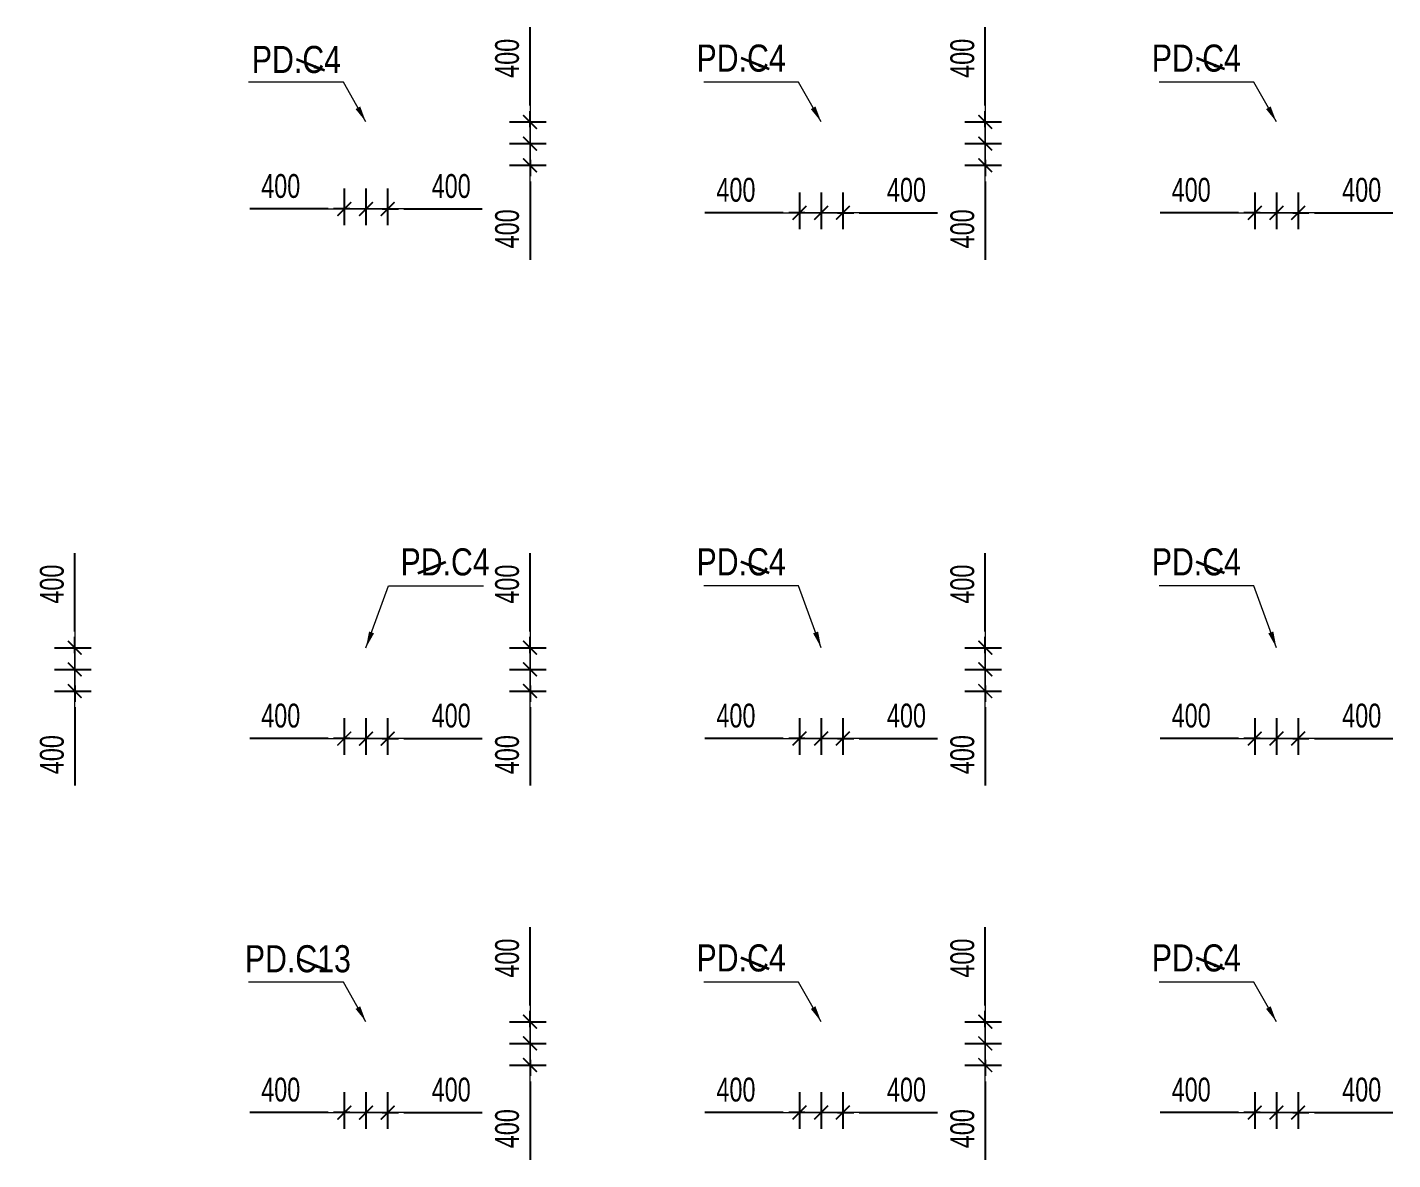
# Model space of a CAD drawing. Header units: millimetres. Extents: x -259680 to 286077, y -1281 to 94455.
# Drawn here: x 91151 to 116345, y 62555 to 83445 of the extents above; entities that cross this region are included whole.
import ezdxf
from ezdxf.enums import TextEntityAlignment as Align

# ---------------------------------------------------------------- set-up
doc = ezdxf.new("R2010")
doc.units = ezdxf.units.MM
doc.layers.get('Defpoints').update_dxf_attribs({"color": 151, "lineweight": 9})
for name, color, linetype, lineweight in [('$0$C1', 20, 'Continuous', 35), ('$1$NDC_S_ANNO', 7, 'Continuous', 20), ('$1$NDC_S_DIM', 1, 'Continuous', 15), ('NDC_S_DIM', 1, 'Continuous', 15)]:
    doc.layers.add(name, color=color, linetype=linetype, lineweight=lineweight)
doc.styles.add('$1$NDC_DIM', font='', dxfattribs={"width": 0.75})
doc.styles.add('$2$ARIAL', font='arial.ttf', dxfattribs={"width": 0.8})
doc.styles.add('NDC_DIM', font='', dxfattribs={"width": 0.75})
doc.styles.get('$1$NDC_DIM').set_extended_font_data('Dotum')
doc.styles.get('NDC_DIM').set_extended_font_data('Dotum')
doc.dimstyles.new('$0$NDC_dim_150', dxfattribs={"dimscale": 150, "dimtxt": 2.2, "dimasz": 1.5, "dimexe": 1.5, "dimexo": 2.5, "dimgap": 1, "dimtad": 1, "dimdec": 0, "dimzin": 0, "dimdsep": 46, "dimtxsty": '$1$NDC_DIM', "dimblk": '$1$DIMMARK', "dimcen": 0.09, "dimdle": 1.2, "dimclrd": 1, "dimclre": 1, "dimclrt": 3, "dimadec": 0, "dimazin": 0, "dimtfac": 1, "dimtdec": 0, "dimtix": 1, "dimtofl": 0, "dimtmove": 0, "dimatfit": 3, "dimfxl": 6, "dimfxlon": 1, "dimtolj": 1, "dimtzin": 0, "dimarcsym": 0})
doc.dimstyles.new('$1$NDC_dim_iso', dxfattribs={"dimtxt": 2.2, "dimasz": 1, "dimexe": 1.5, "dimexo": 2.5, "dimgap": 1, "dimtad": 1, "dimdec": 0, "dimzin": 0, "dimdsep": 46, "dimtxsty": '$1$NDC_DIM', "dimblk": '$1$DIMMARK', "dimcen": 0.09, "dimdle": 1.2, "dimclrd": 1, "dimclre": 1, "dimclrt": 3, "dimadec": 0, "dimazin": 0, "dimtfac": 1, "dimtdec": 0, "dimtix": 1, "dimtofl": 0, "dimtmove": 0, "dimatfit": 3, "dimfxl": 6, "dimfxlon": 1, "dimtolj": 1, "dimtzin": 0, "dimarcsym": 0})
doc.dimstyles.new('NDC_dim_200', dxfattribs={"dimscale": 200, "dimtxt": 2.2, "dimasz": 1.5, "dimexe": 1.5, "dimexo": 2.5, "dimgap": 1, "dimtad": 1, "dimdec": 0, "dimzin": 0, "dimdsep": 46, "dimtxsty": 'NDC_DIM', "dimblk": 'DIMMARK', "dimcen": 0.09, "dimdle": 1.2, "dimclrd": 1, "dimclre": 1, "dimclrt": 3, "dimadec": 0, "dimazin": 0, "dimtfac": 1, "dimtdec": 0, "dimtix": 1, "dimtofl": 0, "dimtmove": 0, "dimatfit": 3, "dimfxl": 6, "dimfxlon": 1, "dimtolj": 1, "dimtzin": 0, "dimarcsym": 0})

# ---------------------------------------------------------------- blocks, each defined once
blk = doc.blocks.new('$1$DIMMARK')
at = {"layer": '$1$NDC_S_DIM', "color": 1}
blk.add_line((-1.5, 0), (1, 0), dxfattribs=at)
at = {"layer": '$1$NDC_S_DIM', "color": 2, "const_width": 0.1}
blk.add_lwpolyline([(-0.424, -0.424), (0.424, 0.424)], dxfattribs=at)
blk = doc.blocks.new('DIMMARK')
at = {"layer": 'NDC_S_DIM', "color": 1}
blk.add_line((-1.5, 0), (1, 0), dxfattribs=at)
at = {"layer": 'NDC_S_DIM', "color": 2, "const_width": 0.1}
blk.add_lwpolyline([(-0.424, -0.424), (0.424, 0.424)], dxfattribs=at)
blk = doc.blocks.new('*D548')
at = {"layer": 'Defpoints', "color": 0, "ltscale": 100, "transparency": 16777216}
for p in [(97400, 64300), (97800, 64300), (97800, 63424)]:
    blk.add_point(p, dxfattribs=at)
at = {"layer": 'NDC_S_DIM', "color": 1, "lineweight": -2, "ltscale": 100, "transparency": 16777216}
for p, q in [((97400, 63800), (97400, 63124)), ((97800, 63800), (97800, 63124)), ((97100, 63424), (96800, 63424)), ((98100, 63424), (99545, 63424))]:
    blk.add_line(p, q, dxfattribs=at)
at = {"layer": 'NDC_S_DIM', "color": 1, "lineweight": -2, "ltscale": 100, "transparency": 16777216, "xscale": 300, "yscale": 300, "zscale": 300}
blk.add_blockref('DIMMARK', (97400, 63424), dxfattribs=at)
at = {"layer": 'NDC_S_DIM', "color": 1, "lineweight": -2, "ltscale": 100, "transparency": 16777216, "xscale": 300, "yscale": 300, "zscale": 300, "rotation": 180}
blk.add_blockref('DIMMARK', (97800, 63424), dxfattribs=at)
at = {"layer": 'NDC_S_DIM', "color": 3, "ltscale": 100, "transparency": 16777216, "insert": (98973, 63845), "char_height": 440, "attachment_point": 5, "style": 'NDC_DIM'}
blk.add_mtext('\\A1;400', dxfattribs=at)
blk = doc.blocks.new('*D549')
at = {"layer": 'Defpoints', "color": 0, "ltscale": 100, "transparency": 16777216}
for p in [(97000, 64300), (97400, 64300), (97400, 63424)]:
    blk.add_point(p, dxfattribs=at)
at = {"layer": 'NDC_S_DIM', "color": 1, "lineweight": -2, "ltscale": 100, "transparency": 16777216}
for p, q in [((97000, 63800), (97000, 63124)), ((97400, 63800), (97400, 63124)), ((96700, 63424), (95255, 63424)), ((97700, 63424), (98000, 63424))]:
    blk.add_line(p, q, dxfattribs=at)
at = {"layer": 'NDC_S_DIM', "color": 1, "lineweight": -2, "ltscale": 100, "transparency": 16777216, "xscale": 300, "yscale": 300, "zscale": 300}
blk.add_blockref('DIMMARK', (97000, 63424), dxfattribs=at)
at = {"layer": 'NDC_S_DIM', "color": 1, "lineweight": -2, "ltscale": 100, "transparency": 16777216, "xscale": 300, "yscale": 300, "zscale": 300, "rotation": 180}
blk.add_blockref('DIMMARK', (97400, 63424), dxfattribs=at)
at = {"layer": 'NDC_S_DIM', "color": 3, "ltscale": 100, "transparency": 16777216, "insert": (95827, 63845), "char_height": 440, "attachment_point": 5, "style": 'NDC_DIM'}
blk.add_mtext('\\A1;400', dxfattribs=at)
blk = doc.blocks.new('*D550')
at = {"layer": 'Defpoints', "color": 0, "ltscale": 100, "transparency": 16777216}
for p in [(99551, 65100), (100427, 65100), (99551, 64700)]:
    blk.add_point(p, dxfattribs=at)
at = {"layer": 'NDC_S_DIM', "color": 1, "lineweight": -2, "ltscale": 100, "transparency": 16777216}
for p, q in [((100427, 65400), (100427, 66845)), ((100051, 65100), (100727, 65100)), ((100051, 64700), (100727, 64700)), ((100427, 64400), (100427, 64100))]:
    blk.add_line(p, q, dxfattribs=at)
at = {"layer": 'NDC_S_DIM', "color": 1, "lineweight": -2, "ltscale": 100, "transparency": 16777216, "xscale": 300, "yscale": 300, "zscale": 300}
for p, rotation in [((100427, 65100), 270), ((100427, 64700), 90)]:
    blk.add_blockref('DIMMARK', p, dxfattribs=dict(at, rotation=rotation))
at = {"layer": 'NDC_S_DIM', "color": 3, "ltscale": 100, "transparency": 16777216, "insert": (100006, 66273), "char_height": 440, "attachment_point": 5, "rotation": 90, "style": 'NDC_DIM'}
blk.add_mtext('\\A1;400', dxfattribs=at)
blk = doc.blocks.new('*D551')
at = {"layer": 'Defpoints', "color": 0, "ltscale": 100, "transparency": 16777216}
for p in [(99551, 64700), (100427, 64700), (99551, 64300)]:
    blk.add_point(p, dxfattribs=at)
at = {"layer": 'NDC_S_DIM', "color": 1, "lineweight": -2, "ltscale": 100, "transparency": 16777216}
for p, q in [((100427, 65000), (100427, 65300)), ((100051, 64700), (100727, 64700)), ((100051, 64300), (100727, 64300)), ((100427, 64000), (100427, 62555))]:
    blk.add_line(p, q, dxfattribs=at)
at = {"layer": 'NDC_S_DIM', "color": 1, "lineweight": -2, "ltscale": 100, "transparency": 16777216, "xscale": 300, "yscale": 300, "zscale": 300}
for p, rotation in [((100427, 64700), 270), ((100427, 64300), 90)]:
    blk.add_blockref('DIMMARK', p, dxfattribs=dict(at, rotation=rotation))
at = {"layer": 'NDC_S_DIM', "color": 3, "ltscale": 100, "transparency": 16777216, "insert": (100006, 63127), "char_height": 440, "attachment_point": 5, "rotation": 90, "style": 'NDC_DIM'}
blk.add_mtext('\\A1;400', dxfattribs=at)
blk = doc.blocks.new('*D692')
at = {"layer": 'Defpoints', "color": 0, "ltscale": 100, "transparency": 16777216}
for p in [(114200, 80900), (114600, 80900), (114600, 80024)]:
    blk.add_point(p, dxfattribs=at)
at = {"layer": 'NDC_S_DIM', "color": 1, "lineweight": -2, "ltscale": 100, "transparency": 16777216}
for p, q in [((114200, 80400), (114200, 79724)), ((114600, 80400), (114600, 79724)), ((113900, 80024), (113600, 80024)), ((114900, 80024), (116345, 80024))]:
    blk.add_line(p, q, dxfattribs=at)
at = {"layer": 'NDC_S_DIM', "color": 1, "lineweight": -2, "ltscale": 100, "transparency": 16777216, "xscale": 300, "yscale": 300, "zscale": 300}
blk.add_blockref('DIMMARK', (114200, 80024), dxfattribs=at)
at = {"layer": 'NDC_S_DIM', "color": 1, "lineweight": -2, "ltscale": 100, "transparency": 16777216, "xscale": 300, "yscale": 300, "zscale": 300, "rotation": 180}
blk.add_blockref('DIMMARK', (114600, 80024), dxfattribs=at)
at = {"layer": 'NDC_S_DIM', "color": 3, "ltscale": 100, "transparency": 16777216, "insert": (115773, 80445), "char_height": 440, "attachment_point": 5, "style": 'NDC_DIM'}
blk.add_mtext('\\A1;400', dxfattribs=at)
blk = doc.blocks.new('*D693')
at = {"layer": 'Defpoints', "color": 0, "ltscale": 100, "transparency": 16777216}
for p in [(113800, 80900), (114200, 80900), (114200, 80024)]:
    blk.add_point(p, dxfattribs=at)
at = {"layer": 'NDC_S_DIM', "color": 1, "lineweight": -2, "ltscale": 100, "transparency": 16777216}
for p, q in [((113800, 80400), (113800, 79724)), ((114200, 80400), (114200, 79724)), ((113500, 80024), (112055, 80024)), ((114500, 80024), (114800, 80024))]:
    blk.add_line(p, q, dxfattribs=at)
at = {"layer": 'NDC_S_DIM', "color": 1, "lineweight": -2, "ltscale": 100, "transparency": 16777216, "xscale": 300, "yscale": 300, "zscale": 300}
blk.add_blockref('DIMMARK', (113800, 80024), dxfattribs=at)
at = {"layer": 'NDC_S_DIM', "color": 1, "lineweight": -2, "ltscale": 100, "transparency": 16777216, "xscale": 300, "yscale": 300, "zscale": 300, "rotation": 180}
blk.add_blockref('DIMMARK', (114200, 80024), dxfattribs=at)
at = {"layer": 'NDC_S_DIM', "color": 3, "ltscale": 100, "transparency": 16777216, "insert": (112627, 80445), "char_height": 440, "attachment_point": 5, "style": 'NDC_DIM'}
blk.add_mtext('\\A1;400', dxfattribs=at)
blk = doc.blocks.new('*D696')
at = {"layer": 'Defpoints', "color": 0, "ltscale": 100, "transparency": 16777216}
for p in [(105800, 80900), (106200, 80900), (106200, 80024)]:
    blk.add_point(p, dxfattribs=at)
at = {"layer": 'NDC_S_DIM', "color": 1, "lineweight": -2, "ltscale": 100, "transparency": 16777216}
for p, q in [((105800, 80400), (105800, 79724)), ((106200, 80400), (106200, 79724)), ((105500, 80024), (105200, 80024)), ((106500, 80024), (107945, 80024))]:
    blk.add_line(p, q, dxfattribs=at)
at = {"layer": 'NDC_S_DIM', "color": 1, "lineweight": -2, "ltscale": 100, "transparency": 16777216, "xscale": 300, "yscale": 300, "zscale": 300}
blk.add_blockref('DIMMARK', (105800, 80024), dxfattribs=at)
at = {"layer": 'NDC_S_DIM', "color": 1, "lineweight": -2, "ltscale": 100, "transparency": 16777216, "xscale": 300, "yscale": 300, "zscale": 300, "rotation": 180}
blk.add_blockref('DIMMARK', (106200, 80024), dxfattribs=at)
at = {"layer": 'NDC_S_DIM', "color": 3, "ltscale": 100, "transparency": 16777216, "insert": (107373, 80445), "char_height": 440, "attachment_point": 5, "style": 'NDC_DIM'}
blk.add_mtext('\\A1;400', dxfattribs=at)
blk = doc.blocks.new('*D697')
at = {"layer": 'Defpoints', "color": 0, "ltscale": 100, "transparency": 16777216}
for p in [(105400, 80900), (105800, 80900), (105800, 80024)]:
    blk.add_point(p, dxfattribs=at)
at = {"layer": 'NDC_S_DIM', "color": 1, "lineweight": -2, "ltscale": 100, "transparency": 16777216}
for p, q in [((105400, 80400), (105400, 79724)), ((105800, 80400), (105800, 79724)), ((105100, 80024), (103655, 80024)), ((106100, 80024), (106400, 80024))]:
    blk.add_line(p, q, dxfattribs=at)
at = {"layer": 'NDC_S_DIM', "color": 1, "lineweight": -2, "ltscale": 100, "transparency": 16777216, "xscale": 300, "yscale": 300, "zscale": 300}
blk.add_blockref('DIMMARK', (105400, 80024), dxfattribs=at)
at = {"layer": 'NDC_S_DIM', "color": 1, "lineweight": -2, "ltscale": 100, "transparency": 16777216, "xscale": 300, "yscale": 300, "zscale": 300, "rotation": 180}
blk.add_blockref('DIMMARK', (105800, 80024), dxfattribs=at)
at = {"layer": 'NDC_S_DIM', "color": 3, "ltscale": 100, "transparency": 16777216, "insert": (104227, 80445), "char_height": 440, "attachment_point": 5, "style": 'NDC_DIM'}
blk.add_mtext('\\A1;400', dxfattribs=at)
blk = doc.blocks.new('*D698')
at = {"layer": 'Defpoints', "color": 0, "ltscale": 100, "transparency": 16777216}
for p in [(107951, 81700), (108827, 81700), (107951, 81300)]:
    blk.add_point(p, dxfattribs=at)
at = {"layer": 'NDC_S_DIM', "color": 1, "lineweight": -2, "ltscale": 100, "transparency": 16777216}
for p, q in [((108827, 82000), (108827, 83445)), ((108451, 81700), (109127, 81700)), ((108451, 81300), (109127, 81300)), ((108827, 81000), (108827, 80700))]:
    blk.add_line(p, q, dxfattribs=at)
at = {"layer": 'NDC_S_DIM', "color": 1, "lineweight": -2, "ltscale": 100, "transparency": 16777216, "xscale": 300, "yscale": 300, "zscale": 300}
for p, rotation in [((108827, 81700), 270), ((108827, 81300), 90)]:
    blk.add_blockref('DIMMARK', p, dxfattribs=dict(at, rotation=rotation))
at = {"layer": 'NDC_S_DIM', "color": 3, "ltscale": 100, "transparency": 16777216, "insert": (108406, 82873), "char_height": 440, "attachment_point": 5, "rotation": 90, "style": 'NDC_DIM'}
blk.add_mtext('\\A1;400', dxfattribs=at)
blk = doc.blocks.new('*D699')
at = {"layer": 'Defpoints', "color": 0, "ltscale": 100, "transparency": 16777216}
for p in [(107951, 81300), (108827, 81300), (107951, 80900)]:
    blk.add_point(p, dxfattribs=at)
at = {"layer": 'NDC_S_DIM', "color": 1, "lineweight": -2, "ltscale": 100, "transparency": 16777216}
for p, q in [((108827, 81600), (108827, 81900)), ((108451, 81300), (109127, 81300)), ((108451, 80900), (109127, 80900)), ((108827, 80600), (108827, 79155))]:
    blk.add_line(p, q, dxfattribs=at)
at = {"layer": 'NDC_S_DIM', "color": 1, "lineweight": -2, "ltscale": 100, "transparency": 16777216, "xscale": 300, "yscale": 300, "zscale": 300}
for p, rotation in [((108827, 81300), 270), ((108827, 80900), 90)]:
    blk.add_blockref('DIMMARK', p, dxfattribs=dict(at, rotation=rotation))
at = {"layer": 'NDC_S_DIM', "color": 3, "ltscale": 100, "transparency": 16777216, "insert": (108406, 79727), "char_height": 440, "attachment_point": 5, "rotation": 90, "style": 'NDC_DIM'}
blk.add_mtext('\\A1;400', dxfattribs=at)
blk = doc.blocks.new('*D700')
at = {"layer": 'Defpoints', "color": 0, "ltscale": 100, "transparency": 16777216}
for p in [(97400, 71200), (97800, 71200), (97800, 70324)]:
    blk.add_point(p, dxfattribs=at)
at = {"layer": 'NDC_S_DIM', "color": 1, "lineweight": -2, "ltscale": 100, "transparency": 16777216}
for p, q in [((97400, 70700), (97400, 70024)), ((97800, 70700), (97800, 70024)), ((97100, 70324), (96800, 70324)), ((98100, 70324), (99545, 70324))]:
    blk.add_line(p, q, dxfattribs=at)
at = {"layer": 'NDC_S_DIM', "color": 1, "lineweight": -2, "ltscale": 100, "transparency": 16777216, "xscale": 300, "yscale": 300, "zscale": 300}
blk.add_blockref('DIMMARK', (97400, 70324), dxfattribs=at)
at = {"layer": 'NDC_S_DIM', "color": 1, "lineweight": -2, "ltscale": 100, "transparency": 16777216, "xscale": 300, "yscale": 300, "zscale": 300, "rotation": 180}
blk.add_blockref('DIMMARK', (97800, 70324), dxfattribs=at)
at = {"layer": 'NDC_S_DIM', "color": 3, "ltscale": 100, "transparency": 16777216, "insert": (98973, 70745), "char_height": 440, "attachment_point": 5, "style": 'NDC_DIM'}
blk.add_mtext('\\A1;400', dxfattribs=at)
blk = doc.blocks.new('*D701')
at = {"layer": 'Defpoints', "color": 0, "ltscale": 100, "transparency": 16777216}
for p in [(97000, 71200), (97400, 71200), (97400, 70324)]:
    blk.add_point(p, dxfattribs=at)
at = {"layer": 'NDC_S_DIM', "color": 1, "lineweight": -2, "ltscale": 100, "transparency": 16777216}
for p, q in [((97000, 70700), (97000, 70024)), ((97400, 70700), (97400, 70024)), ((96700, 70324), (95255, 70324)), ((97700, 70324), (98000, 70324))]:
    blk.add_line(p, q, dxfattribs=at)
at = {"layer": 'NDC_S_DIM', "color": 1, "lineweight": -2, "ltscale": 100, "transparency": 16777216, "xscale": 300, "yscale": 300, "zscale": 300}
blk.add_blockref('DIMMARK', (97000, 70324), dxfattribs=at)
at = {"layer": 'NDC_S_DIM', "color": 1, "lineweight": -2, "ltscale": 100, "transparency": 16777216, "xscale": 300, "yscale": 300, "zscale": 300, "rotation": 180}
blk.add_blockref('DIMMARK', (97400, 70324), dxfattribs=at)
at = {"layer": 'NDC_S_DIM', "color": 3, "ltscale": 100, "transparency": 16777216, "insert": (95827, 70745), "char_height": 440, "attachment_point": 5, "style": 'NDC_DIM'}
blk.add_mtext('\\A1;400', dxfattribs=at)
blk = doc.blocks.new('*D702')
at = {"layer": 'Defpoints', "color": 0, "ltscale": 100, "transparency": 16777216}
for p in [(99551, 72000), (100427, 72000), (99551, 71600)]:
    blk.add_point(p, dxfattribs=at)
at = {"layer": 'NDC_S_DIM', "color": 1, "lineweight": -2, "ltscale": 100, "transparency": 16777216}
for p, q in [((100427, 72300), (100427, 73745)), ((100051, 72000), (100727, 72000)), ((100051, 71600), (100727, 71600)), ((100427, 71300), (100427, 71000))]:
    blk.add_line(p, q, dxfattribs=at)
at = {"layer": 'NDC_S_DIM', "color": 1, "lineweight": -2, "ltscale": 100, "transparency": 16777216, "xscale": 300, "yscale": 300, "zscale": 300}
for p, rotation in [((100427, 72000), 270), ((100427, 71600), 90)]:
    blk.add_blockref('DIMMARK', p, dxfattribs=dict(at, rotation=rotation))
at = {"layer": 'NDC_S_DIM', "color": 3, "ltscale": 100, "transparency": 16777216, "insert": (100006, 73173), "char_height": 440, "attachment_point": 5, "rotation": 90, "style": 'NDC_DIM'}
blk.add_mtext('\\A1;400', dxfattribs=at)
blk = doc.blocks.new('*D703')
at = {"layer": 'Defpoints', "color": 0, "ltscale": 100, "transparency": 16777216}
for p in [(99551, 71600), (100427, 71600), (99551, 71200)]:
    blk.add_point(p, dxfattribs=at)
at = {"layer": 'NDC_S_DIM', "color": 1, "lineweight": -2, "ltscale": 100, "transparency": 16777216}
for p, q in [((100427, 71900), (100427, 72200)), ((100051, 71600), (100727, 71600)), ((100051, 71200), (100727, 71200)), ((100427, 70900), (100427, 69455))]:
    blk.add_line(p, q, dxfattribs=at)
at = {"layer": 'NDC_S_DIM', "color": 1, "lineweight": -2, "ltscale": 100, "transparency": 16777216, "xscale": 300, "yscale": 300, "zscale": 300}
for p, rotation in [((100427, 71600), 270), ((100427, 71200), 90)]:
    blk.add_blockref('DIMMARK', p, dxfattribs=dict(at, rotation=rotation))
at = {"layer": 'NDC_S_DIM', "color": 3, "ltscale": 100, "transparency": 16777216, "insert": (100006, 70027), "char_height": 440, "attachment_point": 5, "rotation": 90, "style": 'NDC_DIM'}
blk.add_mtext('\\A1;400', dxfattribs=at)
blk = doc.blocks.new('*D704')
at = {"layer": 'Defpoints', "color": 0, "ltscale": 100, "transparency": 16777216}
for p in [(105800, 71200), (106200, 71200), (106200, 70324)]:
    blk.add_point(p, dxfattribs=at)
at = {"layer": 'NDC_S_DIM', "color": 1, "lineweight": -2, "ltscale": 100, "transparency": 16777216}
for p, q in [((105800, 70700), (105800, 70024)), ((106200, 70700), (106200, 70024)), ((105500, 70324), (105200, 70324)), ((106500, 70324), (107945, 70324))]:
    blk.add_line(p, q, dxfattribs=at)
at = {"layer": 'NDC_S_DIM', "color": 1, "lineweight": -2, "ltscale": 100, "transparency": 16777216, "xscale": 300, "yscale": 300, "zscale": 300}
blk.add_blockref('DIMMARK', (105800, 70324), dxfattribs=at)
at = {"layer": 'NDC_S_DIM', "color": 1, "lineweight": -2, "ltscale": 100, "transparency": 16777216, "xscale": 300, "yscale": 300, "zscale": 300, "rotation": 180}
blk.add_blockref('DIMMARK', (106200, 70324), dxfattribs=at)
at = {"layer": 'NDC_S_DIM', "color": 3, "ltscale": 100, "transparency": 16777216, "insert": (107373, 70745), "char_height": 440, "attachment_point": 5, "style": 'NDC_DIM'}
blk.add_mtext('\\A1;400', dxfattribs=at)
blk = doc.blocks.new('*D705')
at = {"layer": 'Defpoints', "color": 0, "ltscale": 100, "transparency": 16777216}
for p in [(105400, 71200), (105800, 71200), (105800, 70324)]:
    blk.add_point(p, dxfattribs=at)
at = {"layer": 'NDC_S_DIM', "color": 1, "lineweight": -2, "ltscale": 100, "transparency": 16777216}
for p, q in [((105400, 70700), (105400, 70024)), ((105800, 70700), (105800, 70024)), ((105100, 70324), (103655, 70324)), ((106100, 70324), (106400, 70324))]:
    blk.add_line(p, q, dxfattribs=at)
at = {"layer": 'NDC_S_DIM', "color": 1, "lineweight": -2, "ltscale": 100, "transparency": 16777216, "xscale": 300, "yscale": 300, "zscale": 300}
blk.add_blockref('DIMMARK', (105400, 70324), dxfattribs=at)
at = {"layer": 'NDC_S_DIM', "color": 1, "lineweight": -2, "ltscale": 100, "transparency": 16777216, "xscale": 300, "yscale": 300, "zscale": 300, "rotation": 180}
blk.add_blockref('DIMMARK', (105800, 70324), dxfattribs=at)
at = {"layer": 'NDC_S_DIM', "color": 3, "ltscale": 100, "transparency": 16777216, "insert": (104227, 70745), "char_height": 440, "attachment_point": 5, "style": 'NDC_DIM'}
blk.add_mtext('\\A1;400', dxfattribs=at)
blk = doc.blocks.new('*D706')
at = {"layer": 'Defpoints', "color": 0, "ltscale": 100, "transparency": 16777216}
for p in [(107951, 72000), (108827, 72000), (107951, 71600)]:
    blk.add_point(p, dxfattribs=at)
at = {"layer": 'NDC_S_DIM', "color": 1, "lineweight": -2, "ltscale": 100, "transparency": 16777216}
for p, q in [((108827, 72300), (108827, 73745)), ((108451, 72000), (109127, 72000)), ((108451, 71600), (109127, 71600)), ((108827, 71300), (108827, 71000))]:
    blk.add_line(p, q, dxfattribs=at)
at = {"layer": 'NDC_S_DIM', "color": 1, "lineweight": -2, "ltscale": 100, "transparency": 16777216, "xscale": 300, "yscale": 300, "zscale": 300}
for p, rotation in [((108827, 72000), 270), ((108827, 71600), 90)]:
    blk.add_blockref('DIMMARK', p, dxfattribs=dict(at, rotation=rotation))
at = {"layer": 'NDC_S_DIM', "color": 3, "ltscale": 100, "transparency": 16777216, "insert": (108406, 73173), "char_height": 440, "attachment_point": 5, "rotation": 90, "style": 'NDC_DIM'}
blk.add_mtext('\\A1;400', dxfattribs=at)
blk = doc.blocks.new('*D707')
at = {"layer": 'Defpoints', "color": 0, "ltscale": 100, "transparency": 16777216}
for p in [(107951, 71600), (108827, 71600), (107951, 71200)]:
    blk.add_point(p, dxfattribs=at)
at = {"layer": 'NDC_S_DIM', "color": 1, "lineweight": -2, "ltscale": 100, "transparency": 16777216}
for p, q in [((108827, 71900), (108827, 72200)), ((108451, 71600), (109127, 71600)), ((108451, 71200), (109127, 71200)), ((108827, 70900), (108827, 69455))]:
    blk.add_line(p, q, dxfattribs=at)
at = {"layer": 'NDC_S_DIM', "color": 1, "lineweight": -2, "ltscale": 100, "transparency": 16777216, "xscale": 300, "yscale": 300, "zscale": 300}
for p, rotation in [((108827, 71600), 270), ((108827, 71200), 90)]:
    blk.add_blockref('DIMMARK', p, dxfattribs=dict(at, rotation=rotation))
at = {"layer": 'NDC_S_DIM', "color": 3, "ltscale": 100, "transparency": 16777216, "insert": (108406, 70027), "char_height": 440, "attachment_point": 5, "rotation": 90, "style": 'NDC_DIM'}
blk.add_mtext('\\A1;400', dxfattribs=at)
blk = doc.blocks.new('*D708')
at = {"layer": 'Defpoints', "color": 0, "ltscale": 100, "transparency": 16777216}
for p in [(114200, 71200), (114600, 71200), (114600, 70324)]:
    blk.add_point(p, dxfattribs=at)
at = {"layer": 'NDC_S_DIM', "color": 1, "lineweight": -2, "ltscale": 100, "transparency": 16777216}
for p, q in [((114200, 70700), (114200, 70024)), ((114600, 70700), (114600, 70024)), ((113900, 70324), (113600, 70324)), ((114900, 70324), (116345, 70324))]:
    blk.add_line(p, q, dxfattribs=at)
at = {"layer": 'NDC_S_DIM', "color": 1, "lineweight": -2, "ltscale": 100, "transparency": 16777216, "xscale": 300, "yscale": 300, "zscale": 300}
blk.add_blockref('DIMMARK', (114200, 70324), dxfattribs=at)
at = {"layer": 'NDC_S_DIM', "color": 1, "lineweight": -2, "ltscale": 100, "transparency": 16777216, "xscale": 300, "yscale": 300, "zscale": 300, "rotation": 180}
blk.add_blockref('DIMMARK', (114600, 70324), dxfattribs=at)
at = {"layer": 'NDC_S_DIM', "color": 3, "ltscale": 100, "transparency": 16777216, "insert": (115773, 70745), "char_height": 440, "attachment_point": 5, "style": 'NDC_DIM'}
blk.add_mtext('\\A1;400', dxfattribs=at)
blk = doc.blocks.new('*D709')
at = {"layer": 'Defpoints', "color": 0, "ltscale": 100, "transparency": 16777216}
for p in [(113800, 71200), (114200, 71200), (114200, 70324)]:
    blk.add_point(p, dxfattribs=at)
at = {"layer": 'NDC_S_DIM', "color": 1, "lineweight": -2, "ltscale": 100, "transparency": 16777216}
for p, q in [((113800, 70700), (113800, 70024)), ((114200, 70700), (114200, 70024)), ((113500, 70324), (112055, 70324)), ((114500, 70324), (114800, 70324))]:
    blk.add_line(p, q, dxfattribs=at)
at = {"layer": 'NDC_S_DIM', "color": 1, "lineweight": -2, "ltscale": 100, "transparency": 16777216, "xscale": 300, "yscale": 300, "zscale": 300}
blk.add_blockref('DIMMARK', (113800, 70324), dxfattribs=at)
at = {"layer": 'NDC_S_DIM', "color": 1, "lineweight": -2, "ltscale": 100, "transparency": 16777216, "xscale": 300, "yscale": 300, "zscale": 300, "rotation": 180}
blk.add_blockref('DIMMARK', (114200, 70324), dxfattribs=at)
at = {"layer": 'NDC_S_DIM', "color": 3, "ltscale": 100, "transparency": 16777216, "insert": (112627, 70745), "char_height": 440, "attachment_point": 5, "style": 'NDC_DIM'}
blk.add_mtext('\\A1;400', dxfattribs=at)
blk = doc.blocks.new('*D1052')
at = {"layer": 'Defpoints', "color": 0, "ltscale": 100, "transparency": 16777216}
for p in [(105800, 64300), (106200, 64300), (106200, 63424)]:
    blk.add_point(p, dxfattribs=at)
at = {"layer": 'NDC_S_DIM', "color": 1, "lineweight": -2, "ltscale": 100, "transparency": 16777216}
for p, q in [((105800, 63800), (105800, 63124)), ((106200, 63800), (106200, 63124)), ((105500, 63424), (105200, 63424)), ((106500, 63424), (107945, 63424))]:
    blk.add_line(p, q, dxfattribs=at)
at = {"layer": 'NDC_S_DIM', "color": 1, "lineweight": -2, "ltscale": 100, "transparency": 16777216, "xscale": 300, "yscale": 300, "zscale": 300}
blk.add_blockref('DIMMARK', (105800, 63424), dxfattribs=at)
at = {"layer": 'NDC_S_DIM', "color": 1, "lineweight": -2, "ltscale": 100, "transparency": 16777216, "xscale": 300, "yscale": 300, "zscale": 300, "rotation": 180}
blk.add_blockref('DIMMARK', (106200, 63424), dxfattribs=at)
at = {"layer": 'NDC_S_DIM', "color": 3, "ltscale": 100, "transparency": 16777216, "insert": (107373, 63845), "char_height": 440, "attachment_point": 5, "style": 'NDC_DIM'}
blk.add_mtext('\\A1;400', dxfattribs=at)
blk = doc.blocks.new('*D1053')
at = {"layer": 'Defpoints', "color": 0, "ltscale": 100, "transparency": 16777216}
for p in [(105400, 64300), (105800, 64300), (105800, 63424)]:
    blk.add_point(p, dxfattribs=at)
at = {"layer": 'NDC_S_DIM', "color": 1, "lineweight": -2, "ltscale": 100, "transparency": 16777216}
for p, q in [((105400, 63800), (105400, 63124)), ((105800, 63800), (105800, 63124)), ((105100, 63424), (103655, 63424)), ((106100, 63424), (106400, 63424))]:
    blk.add_line(p, q, dxfattribs=at)
at = {"layer": 'NDC_S_DIM', "color": 1, "lineweight": -2, "ltscale": 100, "transparency": 16777216, "xscale": 300, "yscale": 300, "zscale": 300}
blk.add_blockref('DIMMARK', (105400, 63424), dxfattribs=at)
at = {"layer": 'NDC_S_DIM', "color": 1, "lineweight": -2, "ltscale": 100, "transparency": 16777216, "xscale": 300, "yscale": 300, "zscale": 300, "rotation": 180}
blk.add_blockref('DIMMARK', (105800, 63424), dxfattribs=at)
at = {"layer": 'NDC_S_DIM', "color": 3, "ltscale": 100, "transparency": 16777216, "insert": (104227, 63845), "char_height": 440, "attachment_point": 5, "style": 'NDC_DIM'}
blk.add_mtext('\\A1;400', dxfattribs=at)
blk = doc.blocks.new('*D1054')
at = {"layer": 'Defpoints', "color": 0, "ltscale": 100, "transparency": 16777216}
for p in [(107951, 65100), (108827, 65100), (107951, 64700)]:
    blk.add_point(p, dxfattribs=at)
at = {"layer": 'NDC_S_DIM', "color": 1, "lineweight": -2, "ltscale": 100, "transparency": 16777216}
for p, q in [((108827, 65400), (108827, 66845)), ((108451, 65100), (109127, 65100)), ((108451, 64700), (109127, 64700)), ((108827, 64400), (108827, 64100))]:
    blk.add_line(p, q, dxfattribs=at)
at = {"layer": 'NDC_S_DIM', "color": 1, "lineweight": -2, "ltscale": 100, "transparency": 16777216, "xscale": 300, "yscale": 300, "zscale": 300}
for p, rotation in [((108827, 65100), 270), ((108827, 64700), 90)]:
    blk.add_blockref('DIMMARK', p, dxfattribs=dict(at, rotation=rotation))
at = {"layer": 'NDC_S_DIM', "color": 3, "ltscale": 100, "transparency": 16777216, "insert": (108406, 66273), "char_height": 440, "attachment_point": 5, "rotation": 90, "style": 'NDC_DIM'}
blk.add_mtext('\\A1;400', dxfattribs=at)
blk = doc.blocks.new('*D1055')
at = {"layer": 'Defpoints', "color": 0, "ltscale": 100, "transparency": 16777216}
for p in [(107951, 64700), (108827, 64700), (107951, 64300)]:
    blk.add_point(p, dxfattribs=at)
at = {"layer": 'NDC_S_DIM', "color": 1, "lineweight": -2, "ltscale": 100, "transparency": 16777216}
for p, q in [((108827, 65000), (108827, 65300)), ((108451, 64700), (109127, 64700)), ((108451, 64300), (109127, 64300)), ((108827, 64000), (108827, 62555))]:
    blk.add_line(p, q, dxfattribs=at)
at = {"layer": 'NDC_S_DIM', "color": 1, "lineweight": -2, "ltscale": 100, "transparency": 16777216, "xscale": 300, "yscale": 300, "zscale": 300}
for p, rotation in [((108827, 64700), 270), ((108827, 64300), 90)]:
    blk.add_blockref('DIMMARK', p, dxfattribs=dict(at, rotation=rotation))
at = {"layer": 'NDC_S_DIM', "color": 3, "ltscale": 100, "transparency": 16777216, "insert": (108406, 63127), "char_height": 440, "attachment_point": 5, "rotation": 90, "style": 'NDC_DIM'}
blk.add_mtext('\\A1;400', dxfattribs=at)
blk = doc.blocks.new('*D1056')
at = {"layer": 'Defpoints', "color": 0, "ltscale": 100, "transparency": 16777216}
for p in [(114200, 64300), (114600, 64300), (114600, 63424)]:
    blk.add_point(p, dxfattribs=at)
at = {"layer": 'NDC_S_DIM', "color": 1, "lineweight": -2, "ltscale": 100, "transparency": 16777216}
for p, q in [((114200, 63800), (114200, 63124)), ((114600, 63800), (114600, 63124)), ((113900, 63424), (113600, 63424)), ((114900, 63424), (116345, 63424))]:
    blk.add_line(p, q, dxfattribs=at)
at = {"layer": 'NDC_S_DIM', "color": 1, "lineweight": -2, "ltscale": 100, "transparency": 16777216, "xscale": 300, "yscale": 300, "zscale": 300}
blk.add_blockref('DIMMARK', (114200, 63424), dxfattribs=at)
at = {"layer": 'NDC_S_DIM', "color": 1, "lineweight": -2, "ltscale": 100, "transparency": 16777216, "xscale": 300, "yscale": 300, "zscale": 300, "rotation": 180}
blk.add_blockref('DIMMARK', (114600, 63424), dxfattribs=at)
at = {"layer": 'NDC_S_DIM', "color": 3, "ltscale": 100, "transparency": 16777216, "insert": (115773, 63845), "char_height": 440, "attachment_point": 5, "style": 'NDC_DIM'}
blk.add_mtext('\\A1;400', dxfattribs=at)
blk = doc.blocks.new('*D1057')
at = {"layer": 'Defpoints', "color": 0, "ltscale": 100, "transparency": 16777216}
for p in [(113800, 64300), (114200, 64300), (114200, 63424)]:
    blk.add_point(p, dxfattribs=at)
at = {"layer": 'NDC_S_DIM', "color": 1, "lineweight": -2, "ltscale": 100, "transparency": 16777216}
for p, q in [((113800, 63800), (113800, 63124)), ((114200, 63800), (114200, 63124)), ((113500, 63424), (112055, 63424)), ((114500, 63424), (114800, 63424))]:
    blk.add_line(p, q, dxfattribs=at)
at = {"layer": 'NDC_S_DIM', "color": 1, "lineweight": -2, "ltscale": 100, "transparency": 16777216, "xscale": 300, "yscale": 300, "zscale": 300}
blk.add_blockref('DIMMARK', (113800, 63424), dxfattribs=at)
at = {"layer": 'NDC_S_DIM', "color": 1, "lineweight": -2, "ltscale": 100, "transparency": 16777216, "xscale": 300, "yscale": 300, "zscale": 300, "rotation": 180}
blk.add_blockref('DIMMARK', (114200, 63424), dxfattribs=at)
at = {"layer": 'NDC_S_DIM', "color": 3, "ltscale": 100, "transparency": 16777216, "insert": (112627, 63845), "char_height": 440, "attachment_point": 5, "style": 'NDC_DIM'}
blk.add_mtext('\\A1;400', dxfattribs=at)
blk = doc.blocks.new('*D1078')
at = {"layer": 'Defpoints', "color": 0, "ltscale": 100, "transparency": 16777216}
for p in [(91151, 72000), (92027, 72000), (91151, 71600)]:
    blk.add_point(p, dxfattribs=at)
at = {"layer": 'NDC_S_DIM', "color": 1, "lineweight": -2, "ltscale": 100, "transparency": 16777216}
for p, q in [((92027, 72300), (92027, 73745)), ((91651, 72000), (92327, 72000)), ((91651, 71600), (92327, 71600)), ((92027, 71300), (92027, 71000))]:
    blk.add_line(p, q, dxfattribs=at)
at = {"layer": 'NDC_S_DIM', "color": 1, "lineweight": -2, "ltscale": 100, "transparency": 16777216, "xscale": 300, "yscale": 300, "zscale": 300}
for p, rotation in [((92027, 72000), 270), ((92027, 71600), 90)]:
    blk.add_blockref('DIMMARK', p, dxfattribs=dict(at, rotation=rotation))
at = {"layer": 'NDC_S_DIM', "color": 3, "ltscale": 100, "transparency": 16777216, "insert": (91606, 73173), "char_height": 440, "attachment_point": 5, "rotation": 90, "style": 'NDC_DIM'}
blk.add_mtext('\\A1;400', dxfattribs=at)
blk = doc.blocks.new('*D1079')
at = {"layer": 'Defpoints', "color": 0, "ltscale": 100, "transparency": 16777216}
for p in [(91151, 71600), (92027, 71600), (91151, 71200)]:
    blk.add_point(p, dxfattribs=at)
at = {"layer": 'NDC_S_DIM', "color": 1, "lineweight": -2, "ltscale": 100, "transparency": 16777216}
for p, q in [((92027, 71900), (92027, 72200)), ((91651, 71600), (92327, 71600)), ((91651, 71200), (92327, 71200)), ((92027, 70900), (92027, 69455))]:
    blk.add_line(p, q, dxfattribs=at)
at = {"layer": 'NDC_S_DIM', "color": 1, "lineweight": -2, "ltscale": 100, "transparency": 16777216, "xscale": 300, "yscale": 300, "zscale": 300}
for p, rotation in [((92027, 71600), 270), ((92027, 71200), 90)]:
    blk.add_blockref('DIMMARK', p, dxfattribs=dict(at, rotation=rotation))
at = {"layer": 'NDC_S_DIM', "color": 3, "ltscale": 100, "transparency": 16777216, "insert": (91606, 70027), "char_height": 440, "attachment_point": 5, "rotation": 90, "style": 'NDC_DIM'}
blk.add_mtext('\\A1;400', dxfattribs=at)
blk = doc.blocks.new('*D1094')
at = {"layer": 'Defpoints', "color": 0, "ltscale": 100, "transparency": 16777216}
for p in [(97400, 80970), (97800, 80970), (97800, 80094)]:
    blk.add_point(p, dxfattribs=at)
at = {"layer": 'NDC_S_DIM', "color": 1, "lineweight": -2, "ltscale": 100, "transparency": 16777216}
for p, q in [((97400, 80470), (97400, 79794)), ((97800, 80470), (97800, 79794)), ((97100, 80094), (96800, 80094)), ((98100, 80094), (99545, 80094))]:
    blk.add_line(p, q, dxfattribs=at)
at = {"layer": 'NDC_S_DIM', "color": 1, "lineweight": -2, "ltscale": 100, "transparency": 16777216, "xscale": 300, "yscale": 300, "zscale": 300}
blk.add_blockref('DIMMARK', (97400, 80094), dxfattribs=at)
at = {"layer": 'NDC_S_DIM', "color": 1, "lineweight": -2, "ltscale": 100, "transparency": 16777216, "xscale": 300, "yscale": 300, "zscale": 300, "rotation": 180}
blk.add_blockref('DIMMARK', (97800, 80094), dxfattribs=at)
at = {"layer": 'NDC_S_DIM', "color": 3, "ltscale": 100, "transparency": 16777216, "insert": (98973, 80515), "char_height": 440, "attachment_point": 5, "style": 'NDC_DIM'}
blk.add_mtext('\\A1;400', dxfattribs=at)
blk = doc.blocks.new('*D1095')
at = {"layer": 'Defpoints', "color": 0, "ltscale": 100, "transparency": 16777216}
for p in [(97000, 80970), (97400, 80970), (97400, 80094)]:
    blk.add_point(p, dxfattribs=at)
at = {"layer": 'NDC_S_DIM', "color": 1, "lineweight": -2, "ltscale": 100, "transparency": 16777216}
for p, q in [((97000, 80470), (97000, 79794)), ((97400, 80470), (97400, 79794)), ((96700, 80094), (95255, 80094)), ((97700, 80094), (98000, 80094))]:
    blk.add_line(p, q, dxfattribs=at)
at = {"layer": 'NDC_S_DIM', "color": 1, "lineweight": -2, "ltscale": 100, "transparency": 16777216, "xscale": 300, "yscale": 300, "zscale": 300}
blk.add_blockref('DIMMARK', (97000, 80094), dxfattribs=at)
at = {"layer": 'NDC_S_DIM', "color": 1, "lineweight": -2, "ltscale": 100, "transparency": 16777216, "xscale": 300, "yscale": 300, "zscale": 300, "rotation": 180}
blk.add_blockref('DIMMARK', (97400, 80094), dxfattribs=at)
at = {"layer": 'NDC_S_DIM', "color": 3, "ltscale": 100, "transparency": 16777216, "insert": (95827, 80515), "char_height": 440, "attachment_point": 5, "style": 'NDC_DIM'}
blk.add_mtext('\\A1;400', dxfattribs=at)
blk = doc.blocks.new('*D1096')
at = {"layer": 'Defpoints', "color": 0, "ltscale": 100, "transparency": 16777216}
for p in [(99551, 81700), (100427, 81700), (99551, 81300)]:
    blk.add_point(p, dxfattribs=at)
at = {"layer": 'NDC_S_DIM', "color": 1, "lineweight": -2, "ltscale": 100, "transparency": 16777216}
for p, q in [((100427, 82000), (100427, 83445)), ((100051, 81700), (100727, 81700)), ((100051, 81300), (100727, 81300)), ((100427, 81000), (100427, 80700))]:
    blk.add_line(p, q, dxfattribs=at)
at = {"layer": 'NDC_S_DIM', "color": 1, "lineweight": -2, "ltscale": 100, "transparency": 16777216, "xscale": 300, "yscale": 300, "zscale": 300}
for p, rotation in [((100427, 81700), 270), ((100427, 81300), 90)]:
    blk.add_blockref('DIMMARK', p, dxfattribs=dict(at, rotation=rotation))
at = {"layer": 'NDC_S_DIM', "color": 3, "ltscale": 100, "transparency": 16777216, "insert": (100006, 82873), "char_height": 440, "attachment_point": 5, "rotation": 90, "style": 'NDC_DIM'}
blk.add_mtext('\\A1;400', dxfattribs=at)
blk = doc.blocks.new('*D1097')
at = {"layer": 'Defpoints', "color": 0, "ltscale": 100, "transparency": 16777216}
for p in [(99551, 81300), (100427, 81300), (99551, 80900)]:
    blk.add_point(p, dxfattribs=at)
at = {"layer": 'NDC_S_DIM', "color": 1, "lineweight": -2, "ltscale": 100, "transparency": 16777216}
for p, q in [((100427, 81600), (100427, 81900)), ((100051, 81300), (100727, 81300)), ((100051, 80900), (100727, 80900)), ((100427, 80600), (100427, 79155))]:
    blk.add_line(p, q, dxfattribs=at)
at = {"layer": 'NDC_S_DIM', "color": 1, "lineweight": -2, "ltscale": 100, "transparency": 16777216, "xscale": 300, "yscale": 300, "zscale": 300}
for p, rotation in [((100427, 81300), 270), ((100427, 80900), 90)]:
    blk.add_blockref('DIMMARK', p, dxfattribs=dict(at, rotation=rotation))
at = {"layer": 'NDC_S_DIM', "color": 3, "ltscale": 100, "transparency": 16777216, "insert": (100006, 79727), "char_height": 440, "attachment_point": 5, "rotation": 90, "style": 'NDC_DIM'}
blk.add_mtext('\\A1;400', dxfattribs=at)
blk = doc.blocks.new('*U220')
at = {"layer": '$1$NDC_S_ANNO', "ltscale": 0.8, "style": '$2$ARIAL', "width": 0.8, "flags": 1}
blk.add_attdef('CHU_THICH', text='', height=2.5, dxfattribs=at).set_placement((0, 0), align=Align.MIDDLE_CENTER)
at = {"layer": '$1$NDC_S_ANNO', "ltscale": 0.8, "style": '$2$ARIAL', "width": 0.8}
blk.add_attdef('TEN', text='', height=2.5, dxfattribs=at).set_placement((-2.58, 1.03), align=Align.MIDDLE_CENTER)
at = {"layer": 'Defpoints'}
blk.add_leader([(0, 0), (-2.58, 1.03)], dimstyle='$1$NDC_dim_iso', override={"dimgap": 0.625, "dimtad": 0}, dxfattribs=at)
blk = doc.blocks.new('$0$co t check')
at = {"layer": '$0$C1', "xscale": 200, "yscale": 200, "zscale": 200}
for p, values in [((94592, 82646), {'TEN': 'PD.C4'}), ((102798, 82671), {'TEN': 'PD.C4'}), ((111198, 82671), {'TEN': 'PD.C4'}), ((102798, 73378), {'TEN': 'PD.C4'}), ((111198, 73378), {'TEN': 'PD.C4'}), ((94619, 66056), {'TEN': 'PD.C13'}), ((102798, 66071), {'TEN': 'PD.C4'}), ((111198, 66071), {'TEN': 'PD.C4'})]:
    blk.add_blockref('*U220', p, dxfattribs=at).add_auto_attribs(values)
at = {"layer": '$0$C1'}
ref = blk.add_blockref('*U220', (96320, 73378), dxfattribs=dict(at, xscale=-200, yscale=200, zscale=200))
ref.add_attrib('TEN', 'PD.C4', dxfattribs={"layer": '$1$NDC_S_ANNO', "ltscale": 0.8, "height": 500, "style": '$2$ARIAL', "width": 0.8}).set_placement((96820, 73583), align=Align.MIDDLE_CENTER)
for points in [[(95359, 81700), (94942, 82432), (93193, 82432)], [(103759, 81700), (103342, 82432), (101593, 82432)], [(112159, 81700), (111742, 82432), (109993, 82432)], [(95359, 72000), (95776, 73139), (97526, 73139)], [(103759, 72000), (103342, 73139), (101593, 73139)], [(112159, 72000), (111742, 73139), (109993, 73139)], [(95359, 65100), (94942, 65832), (93193, 65832)], [(103759, 65100), (103342, 65832), (101593, 65832)], [(112159, 65100), (111742, 65832), (109993, 65832)]]:
    blk.add_leader(points, dimstyle='$0$NDC_dim_150', override={"dimasz": 2, "dimgap": 1, "dimtad": 0}, dxfattribs=at)

msp = doc.modelspace()

# ---------------------------------------------------------------- block references
at = {"layer": '$1$NDC_S_DIM'}
msp.add_blockref('$0$co t check', (2040.6, 0), dxfattribs=at)

# ---------------------------------------------------------------- dimensions: what is measured, and where the dimension line sits
at = {"layer": 'NDC_S_DIM', "ltscale": 100}
for base, p1, p2, picture, middle in [((100426.7, 81700), (99551.2, 81300), (99551.2, 81700), '*D1096', (100426.7, 82872.5)), ((108826.7, 81700), (107951.2, 81300), (107951.2, 81700), '*D698', (108826.7, 82872.5)), ((100426.7, 81300), (99551.2, 80900), (99551.2, 81300), '*D1097', (100426.7, 79727.5)), ((108826.7, 81300), (107951.2, 80900), (107951.2, 81300), '*D699', (108826.7, 79727.5)), ((92026.7, 72000), (91151.2, 71600), (91151.2, 72000), '*D1078', (92026.7, 73172.5)), ((100426.7, 72000), (99551.2, 71600), (99551.2, 72000), '*D702', (100426.7, 73172.5)), ((108826.7, 72000), (107951.2, 71600), (107951.2, 72000), '*D706', (108826.7, 73172.5)), ((92026.7, 71600), (91151.2, 71200), (91151.2, 71600), '*D1079', (92026.7, 70027.5)), ((100426.7, 71600), (99551.2, 71200), (99551.2, 71600), '*D703', (100426.7, 70027.5)), ((108826.7, 71600), (107951.2, 71200), (107951.2, 71600), '*D707', (108826.7, 70027.5)), ((100426.7, 65100), (99551.2, 64700), (99551.2, 65100), '*D550', (100426.7, 66272.5)), ((108826.7, 65100), (107951.2, 64700), (107951.2, 65100), '*D1054', (108826.7, 66272.5)), ((100426.7, 64700), (99551.2, 64300), (99551.2, 64700), '*D551', (100426.7, 63127.5)), ((108826.7, 64700), (107951.2, 64300), (107951.2, 64700), '*D1055', (108826.7, 63127.5))]:
    dim = msp.add_linear_dim(base=base, p1=p1, p2=p2, angle=90, dimstyle='NDC_dim_200', dxfattribs=at)
    dim.commit()
    dim.dimension.update_dxf_attribs({"geometry": picture, "text_midpoint": middle, "dimtype": 160})
for base, p1, p2, picture, middle in [((97400, 80094.4), (97000, 80970), (97400, 80970), '*D1095', (95827.5, 80094.4)), ((97800, 80094.4), (97400, 80970), (97800, 80970), '*D1094', (98972.5, 80094.4)), ((105800, 80024.4), (105400, 80900), (105800, 80900), '*D697', (104227.5, 80024.4)), ((106200, 80024.4), (105800, 80900), (106200, 80900), '*D696', (107372.5, 80024.4)), ((114200, 80024.4), (113800, 80900), (114200, 80900), '*D693', (112627.5, 80024.4)), ((114600, 80024.4), (114200, 80900), (114600, 80900), '*D692', (115772.5, 80024.4)), ((97400, 70324.4), (97000, 71200), (97400, 71200), '*D701', (95827.5, 70324.4)), ((97800, 70324.4), (97400, 71200), (97800, 71200), '*D700', (98972.5, 70324.4)), ((105800, 70324.4), (105400, 71200), (105800, 71200), '*D705', (104227.5, 70324.4)), ((106200, 70324.4), (105800, 71200), (106200, 71200), '*D704', (107372.5, 70324.4)), ((114200, 70324.4), (113800, 71200), (114200, 71200), '*D709', (112627.5, 70324.4)), ((114600, 70324.4), (114200, 71200), (114600, 71200), '*D708', (115772.5, 70324.4)), ((97400, 63424.4), (97000, 64300), (97400, 64300), '*D549', (95827.5, 63424.4)), ((97800, 63424.4), (97400, 64300), (97800, 64300), '*D548', (98972.5, 63424.4)), ((105800, 63424.4), (105400, 64300), (105800, 64300), '*D1053', (104227.5, 63424.4)), ((106200, 63424.4), (105800, 64300), (106200, 64300), '*D1052', (107372.5, 63424.4)), ((114200, 63424.4), (113800, 64300), (114200, 64300), '*D1057', (112627.5, 63424.4)), ((114600, 63424.4), (114200, 64300), (114600, 64300), '*D1056', (115772.5, 63424.4))]:
    dim = msp.add_linear_dim(base=base, p1=p1, p2=p2, dimstyle='NDC_dim_200', dxfattribs=at)
    dim.commit()
    dim.dimension.update_dxf_attribs({"geometry": picture, "text_midpoint": middle, "dimtype": 160})

doc.saveas('drawing.dxf')
